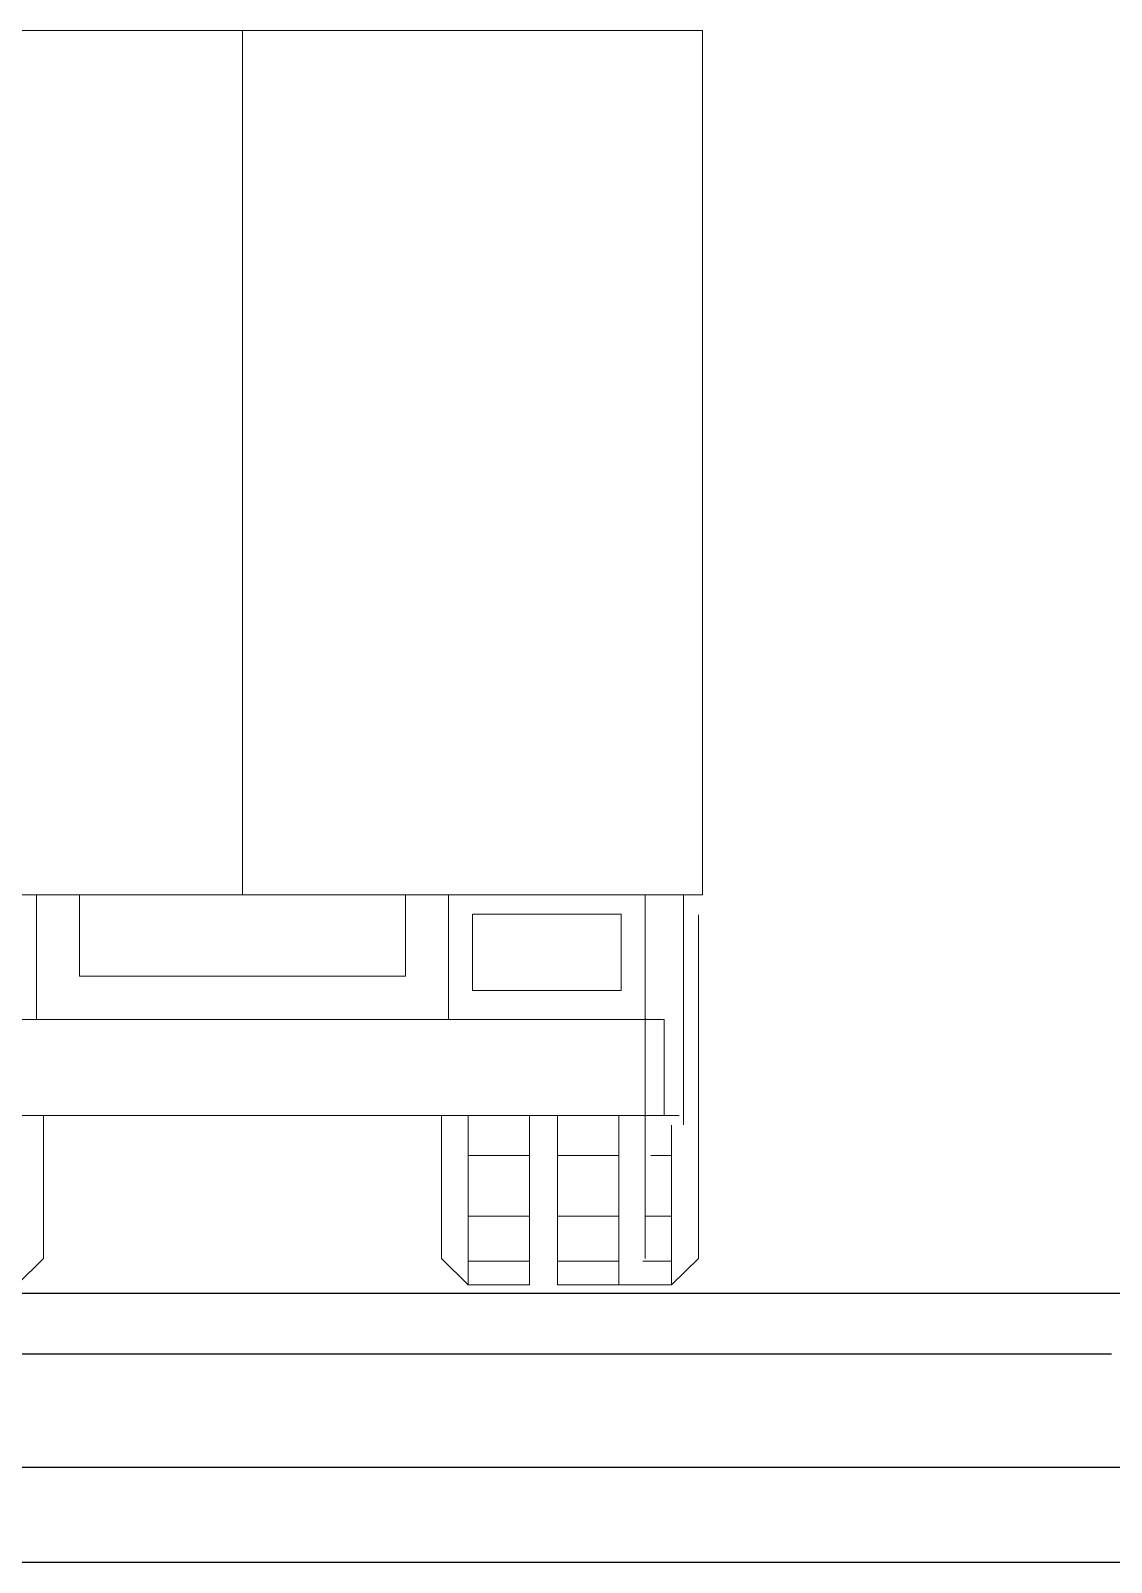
# Model space of a CAD drawing. Extents: x -1568 to -728, y -1287 to -990.
# Drawn here: x -862.7 to -848.43, y -1153.65 to -1133.45 of the extents above; entities that cross this region are included whole.
import ezdxf

# ---------------------------------------------------------------- set-up
doc = ezdxf.new("R2010")
doc.units = 0
doc.header["$LTSCALE"] = 5
doc.layers.get('0').update_dxf_attribs({"linetype": 'CONTINUOUS'})
doc.layers.add('车人', color=7, linetype='CONTINUOUS', lineweight=9)

# ---------------------------------------------------------------- blocks, each defined once
blk = doc.blocks.new('carb')
at = {"layer": '车人', "color": 143}
for p, q in [((-1.5173, 4.1359), (-1.5173, 1.2865)), ((1.518, 4.1359), (-1.5173, 4.1359)), ((1.518, 4.1359), (1.518, 1.2865)), ((-1.3281, 1.2865), (-1.5173, 1.2865)), ((-1.454, 0.5277), (-1.454, 1.2865)), ((-1.3295, 0.0875), (-1.3295, 1.2865)), ((-0.6795, 0.8754), (-0.6795, 1.2865)), ((-0.5373, 1.2865), (-0.5373, 1.0177)), ((0.5373, 1.0177), (0.5373, 1.2865)), ((0.6795, 0.8754), (0.6795, 1.2865)), ((1.3281, 0.0875), (1.3281, 1.2865)), ((1.518, 1.2865), (1.3288, 1.2865)), ((1.4547, 0.5277), (1.4547, 1.2865)), ((-1.5038, 0.0875), (-1.5038, 1.2204)), ((-0.7585, 1.2231), (-1.2485, 1.2231)), ((-1.2485, 0.9706), (-1.2485, 1.2231)), ((-0.7585, 1.2231), (-0.7585, 0.9706)), ((0.7592, 1.2231), (0.7592, 0.9706)), ((0.7592, 1.2231), (1.2492, 1.2231)), ((1.2492, 1.2231), (1.2492, 0.9706)), ((1.5038, 0.0875), (1.5038, 1.2204)), ((-0.5373, 1.0177), (0.5373, 1.0177)), ((-1.2485, 0.9706), (-0.7585, 0.9706)), ((0.7592, 0.9706), (1.2492, 0.9706)), ((-1.3907, 0.8754), (1.3914, 0.8754)), ((-1.3907, 0.559), (-1.3907, 0.8754)), ((-1.3309, 0.8754), (-1.3288, 0.8776)), ((1.3295, 0.8776), (1.3317, 0.8754)), ((1.3914, 0.559), (1.3914, 0.8754)), ((1.4405, 0.559), (-1.4398, 0.559)), ((-1.2406, 0), (-1.2406, 0.559)), ((-1.0387, 0), (-1.0387, 0.559)), ((-0.9469, 0.559), (-0.9469, 0)), ((-0.7449, 0), (-0.7449, 0.559)), ((-0.656, 0.559), (-0.656, 0.0875)), ((0.656, 0.559), (0.656, 0.0875)), ((0.7449, 0.559), (0.7449, 0)), ((0.9469, 0), (0.9469, 0.559)), ((1.0387, 0.559), (1.0387, 0)), ((1.2413, 0), (1.2413, 0.559)), ((-1.4149, 0), (-1.4149, 0.527)), ((1.4149, 0.527), (1.4149, 0)), ((-1.4149, 0.4267), (-1.3459, 0.4267)), ((-1.2406, 0.4267), (-1.0387, 0.4267)), ((-0.7449, 0.4267), (-0.9469, 0.4267)), ((0.7449, 0.4267), (0.9469, 0.4267)), ((1.0387, 0.4267), (1.2413, 0.4267)), ((1.4149, 0.4267), (1.3466, 0.4267)), ((-1.4149, 0.2269), (-1.3295, 0.2269)), ((-1.2406, 0.2269), (-1.0387, 0.2269)), ((-0.7449, 0.2269), (-0.9469, 0.2269)), ((0.7449, 0.2269), (0.9469, 0.2269)), ((1.0387, 0.2269), (1.2413, 0.2269)), ((1.4149, 0.2269), (1.3302, 0.2269)), ((-1.5038, 0.0875), (-1.4149, 0)), ((-1.4149, 0.0789), (-1.3203, 0.0789)), ((-1.2406, 0.0789), (-1.0387, 0.0789)), ((-0.7449, 0.0789), (-0.9469, 0.0789)), ((-0.656, 0.0875), (-0.7449, 0)), ((0.656, 0.0875), (0.7449, 0)), ((0.7449, 0.0789), (0.9469, 0.0789)), ((1.2413, 0.0789), (1.0387, 0.0789)), ((1.321, 0.0789), (1.4149, 0.0789)), ((1.5038, 0.0875), (1.4149, 0)), ((-1.0387, 0), (-1.4149, 0)), ((-0.7449, 0), (-0.9469, 0)), ((0.9469, 0), (0.7449, 0)), ((1.4149, 0), (1.0387, 0))]:
    blk.add_line(p, q, dxfattribs=at)
at = {"layer": '车人', "color": 143, "linetype": 'Continuous'}
for p, q in [((0.0004, 4.1359), (0.0004, 1.2865)), ((-1.3295, 1.2865), (1.4547, 1.2865))]:
    blk.add_line(p, q, dxfattribs=at)

msp = doc.modelspace()

# ---------------------------------------------------------------- linework, layer by layer
for p, q in [((-905.93411, -1150.0994), (-847.18411, -1150.0994)), ((-905.93411, -1150.8994), (-848.43411, -1150.8994)), ((-845.1423, -1152.3994), (-867.59488, -1152.3994)), ((-845.1423, -1153.6494), (-867.59488, -1153.6494))]:
    msp.add_line(p, q)

# ---------------------------------------------------------------- block references
at = {"layer": '车人', "xscale": 3.999999999999545, "yscale": 3.999999999999773, "zscale": 4}
msp.add_blockref('carb', (-859.89959, -1149.99046), dxfattribs=at)

doc.saveas('drawing.dxf')
